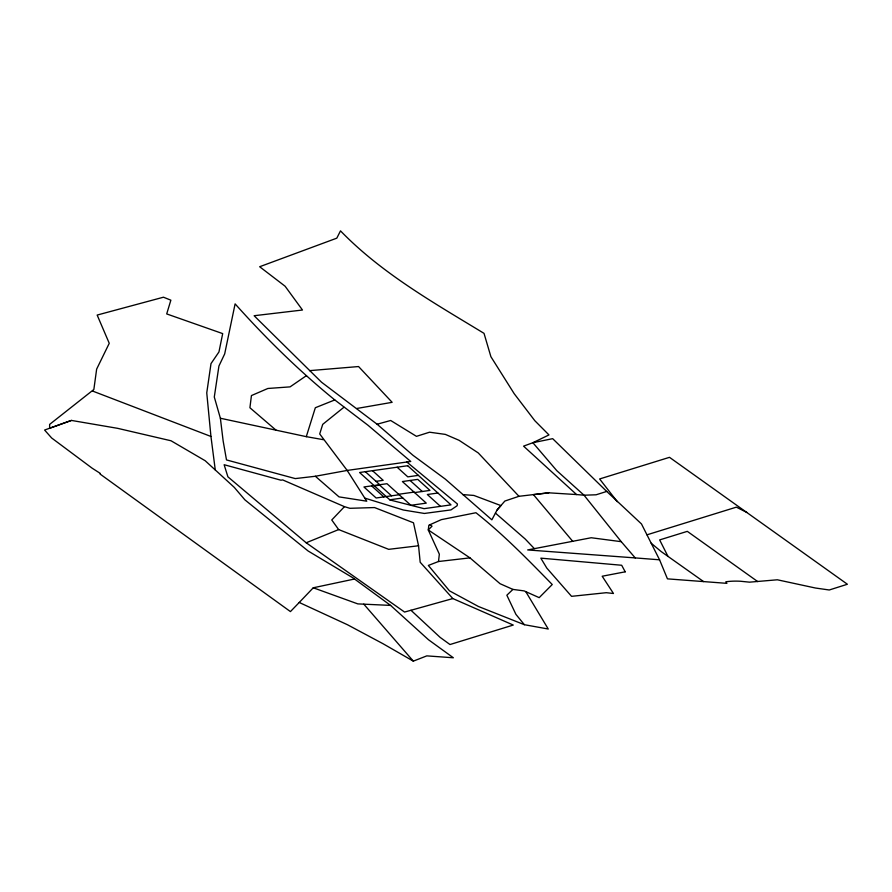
<?xml version="1.0" encoding="UTF-8"?>
<svg xmlns="http://www.w3.org/2000/svg" width="892" height="892" viewBox="0 0 892 892"><rect width="100%" height="100%" fill="white"/><g stroke="black" fill="none" stroke-linecap="round" stroke-linejoin="round"><path stroke-width="1.34" d="M525.767 591.641L548.245 629.016L524.362 624.701L478.458 606.504L449.468 590.838L428.35 565.439L438.496 561.514L439.343 554.177L428.283 529.96L428.84 525.221L441.306 519.646L475.949 512.733C503.344 534.408 527.874 559.552 552.248 584.528L539.192 597.651L524.128 590.905L512.933 589.411L500.066 583.714L469.972 557.868L428.283 529.96L432.029 526.18L429.977 524.719M220.38 418.248L306.291 436.656L315.333 407.733L334.79 399.939L367.972 425.239L410.744 461.465L347.178 470.43L315.367 476.261L295.263 478.591L226.49 459.926L223.134 440.893L220.38 418.248L214.292 397.018L218.93 366.01L224.684 353.912L235.109 303.871C265.894 338.347 298.932 370.76 334.79 399.939M462.792 494.603L473.875 495.439L500.903 505.586L497.067 510.012L491.86 519.824L445.286 479.093L413.041 455.344L377.104 424.224L321.521 382.211L254.12 315.723L302.477 310.015L285.117 286.232L259.661 266.73L336.797 238.164L340.499 230.861C381.665 273.387 433.88 302.834 484.022 333.363L490.901 356.7L514.205 393.707L534.821 420.712L548.97 434.928L532.881 442.711L523.571 446.145L576.578 494.558L584.026 495.205L596.079 494.792L606.727 491.436L641.482 523.95L659.567 559.808L667.45 578.863L726.891 583.346L725.765 581.84L726.779 581.673A61.325 28.6 19 0 1 740.449 581.249L749.525 582.164L777.356 579.789L815.444 588.018L829.248 589.991L847.4 584.249L669.502 457.328L599.625 478.959L617.286 501.683M497.067 510.012L504.85 501.048L518.966 496.298L548.747 492.819L576.578 494.558M71.405 420.422L44.6 430.044L51.669 438.005L92.177 468.211L100.305 473.418L100.082 474.053L290.435 611.589L299.244 602.479L347.479 624.746L383.103 643.768L413.319 661.139L426.811 655.876L453.348 657.772L428.506 639.754L390.584 605.4L352.976 577.871L308.13 551L244.91 499.866L234.284 487.378L205.182 460.729L171.03 440.771L117.655 428.338L71.405 420.422L49.629 428.26L49.629 424.402L93.85 389.492L96.648 369.121L109.248 343.297L97.161 315.066L163.47 297.203L170.863 300.18L166.704 313.928L222.688 333.608L218.953 351.95L211.003 363.613L206.754 392.87L210.947 436.467L215.273 469.972M418.549 545.77L413.487 522.79L374.54 507.559L349.898 508.306L344.457 506.656L331.757 519.98L338.659 529.58L388.678 549.338L418.549 545.77L420.188 562.25L452.846 598.565L513.257 625.058L449.992 644.537L440.135 637.39L410.967 610.273M299.244 602.479L313.27 587.783L354.202 579.086M512.933 589.411L506.857 595.209L515.91 614.354L524.362 624.701M343.888 407.276L322.714 424.358L319.704 433.947L347.178 470.43L366.757 501.192L339.016 496.877L315.367 476.261M306.525 375.588L290.078 386.872L267.868 388.477L251.433 395.569L249.916 407.744L276.275 430.379M344.457 506.656L282.708 479.929L280.935 480.197L224.126 464.71L227.906 476.841L306.179 542.771L338.659 529.58M646.968 534.821L736.346 507.158L746.938 512.476M452.846 598.565L404.567 612.057L306.179 542.771M377.104 424.224L390.674 420.489L416.464 436.344L429.565 432.207L445.342 434.393L459.046 440.291L478.257 452.935L518.966 496.298M635.238 557.913L527.674 549.94L591.218 537.742L621.256 541.678L635.238 557.913L659.567 559.808M356.8 408.48L392.145 402.325L358.562 366.545L309.546 370.648M376.023 481.334L383.203 480.331L372.522 470.686M418.37 475.369L407.811 476.863L397.141 467.218M374.372 485.872L380.148 485.07L365.341 471.69M398.679 494.268L414.066 492.105M399.203 494.737L376.134 497.992L363.925 486.965L386.994 483.709L410.889 505.296L426.276 503.133L402.381 481.546L417.757 479.383L429.966 490.41L414.59 492.574M389.782 499.799L402.727 497.97M437.894 493.02L427.335 494.502L440.447 506.355M469.972 557.868L438.496 561.514M548.747 492.819L533.416 494.614L572.753 541.366M390.584 605.4L357.815 603.895L313.27 587.783M306.291 436.656L323.339 439.678M364.806 498.115L403.329 510.001L424.38 513.457L450.962 509.912L457.117 505.742L457.429 503.991L406.83 462.023M92.5 391.019L210.947 436.467M703.576 581.584L661.128 551.535L651.193 543.217M757.721 581.595L687.308 531.353L659.656 539.916L667.996 556.441M495.439 513.101L525.187 539.002L534.386 548.658M410.075 480.465L422.273 491.492M379.312 484.791L391.51 495.829M371.618 485.884L383.816 496.911M606.727 491.436L552.672 438.663L532.881 442.711L556.82 470.697L584.026 495.205L621.256 541.678M363.78 604.14L413.319 661.139M625.203 571.817L602.189 576.232L613.484 593.503L606.281 592.701L571.549 596.335L546.796 568.081L540.82 558.147L621.679 565.26L625.203 571.817M407.7 465.724L359.576 472.504L389.971 499.966L424.079 508.663L451.006 504.872L407.7 465.724"/></g></svg>
